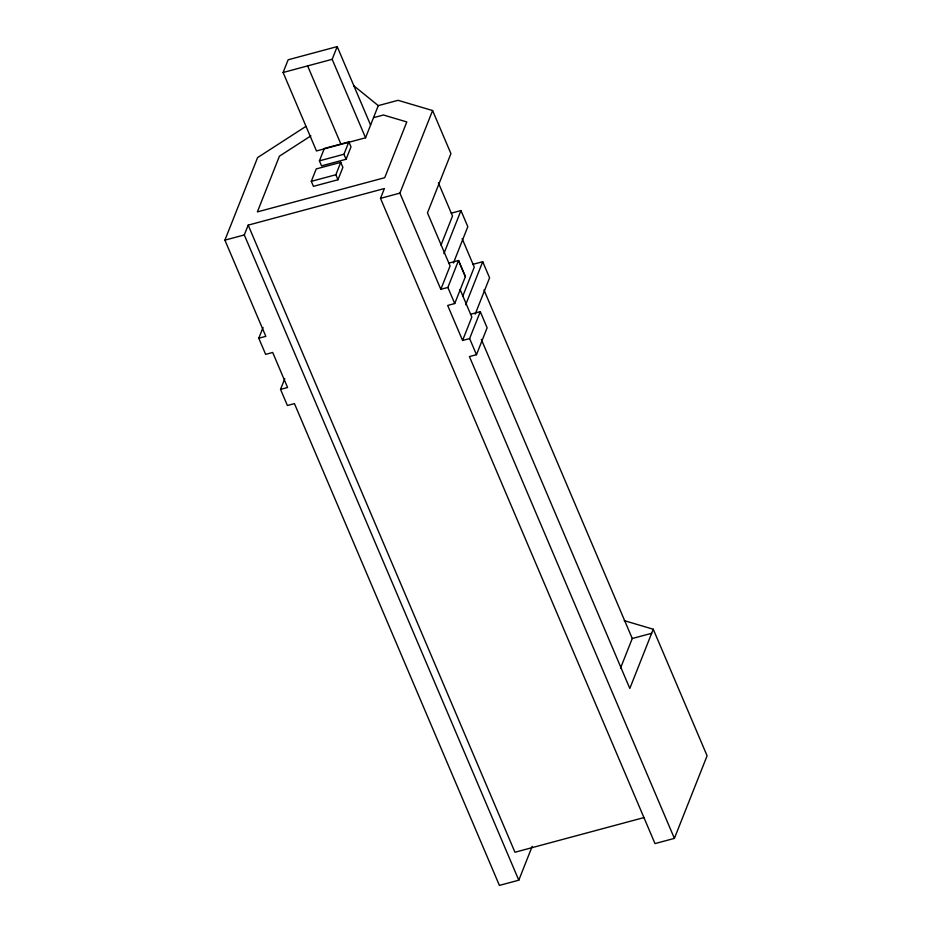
<?xml version="1.0" encoding="UTF-8"?>
<svg xmlns="http://www.w3.org/2000/svg" width="932" height="932" viewBox="0 0 932 932"><rect width="100%" height="100%" fill="white"/><g stroke="black" fill="none" stroke-linecap="round" stroke-linejoin="round"><path stroke-width="1.4" d="M307.63 65.904L341.019 144.367L316.484 150.961L283.107 72.498L288.139 59.788L337.198 46.6L370.587 125.063M532.195 846.338L518.798 880.192L499.401 885.4L294.442 403.614L287.406 405.502L280.544 389.378L287.58 387.491L272.68 352.471L265.643 354.358L258.781 338.234L265.83 336.347L224.903 240.153L257.605 157.578L305.812 126.461M518.798 880.192L244.3 234.946L248.18 225.136L384.392 188.544L380.501 198.341L654.998 843.588L674.395 838.381L707.097 755.794L653.262 629.24L624.242 620.642M342.382 144.006L365.554 137.785L332.165 59.31L337.198 46.6M311.311 181.344L316.216 168.937L340.751 162.343L342.883 167.352L337.967 179.76L313.432 186.342L311.311 181.344L335.846 174.75L340.751 162.343M319.42 160.852L324.336 148.456L348.871 141.862L350.991 146.86L346.087 159.267L321.552 165.861L319.42 160.852L343.955 154.258L348.871 141.862M258.781 338.234L263.045 327.482M365.554 137.785L378.276 105.631L398.057 100.318L432.599 110.547L450.925 153.64L427.473 212.857L450.074 265.958L440.824 289.328L447.861 287.429L458.521 260.506L448.735 263.139M280.544 389.378L284.796 378.625M440.824 289.328L399.898 193.134L432.599 110.547M440.987 245.139L452.509 216.014L438.39 182.823M443.912 253.609L460.967 210.562L451.274 213.16M453.441 263.01L467.817 226.686L460.967 210.562M470.497 314.282L480.283 311.649L469.623 338.572L462.575 340.471L447.686 305.451L454.723 303.552L465.371 276.664L458.521 260.506L465.383 276.641M462.738 296.283L474.272 267.158L462.132 238.627M465.674 304.752L482.718 261.706L473.037 264.304M462.575 340.471L471.825 317.101L460.082 289.502M475.192 314.154L489.58 277.829L482.718 261.706M674.395 838.381L469.437 356.595L476.473 354.696L487.121 327.808L480.283 311.649M620.537 668.116L632.257 638.513L483.964 289.957M653.262 629.24L629.811 688.457L481.32 339.411M310.904 135.862L279.437 156.157L257.372 211.902L384.73 177.686L406.806 121.941L383.425 115.009L373.511 117.677M283.107 72.498L332.165 59.31M224.903 240.153L244.3 234.946M380.501 198.341L399.898 193.134M632.257 638.513L651.654 633.306M644.152 817.539L514.965 852.244L248.18 225.136M353.892 85.837L378.276 105.631M447.861 287.429L454.723 303.552M469.623 338.572L476.473 354.696M343.955 154.258L346.087 159.267M335.846 174.75L337.967 179.76"/></g></svg>
